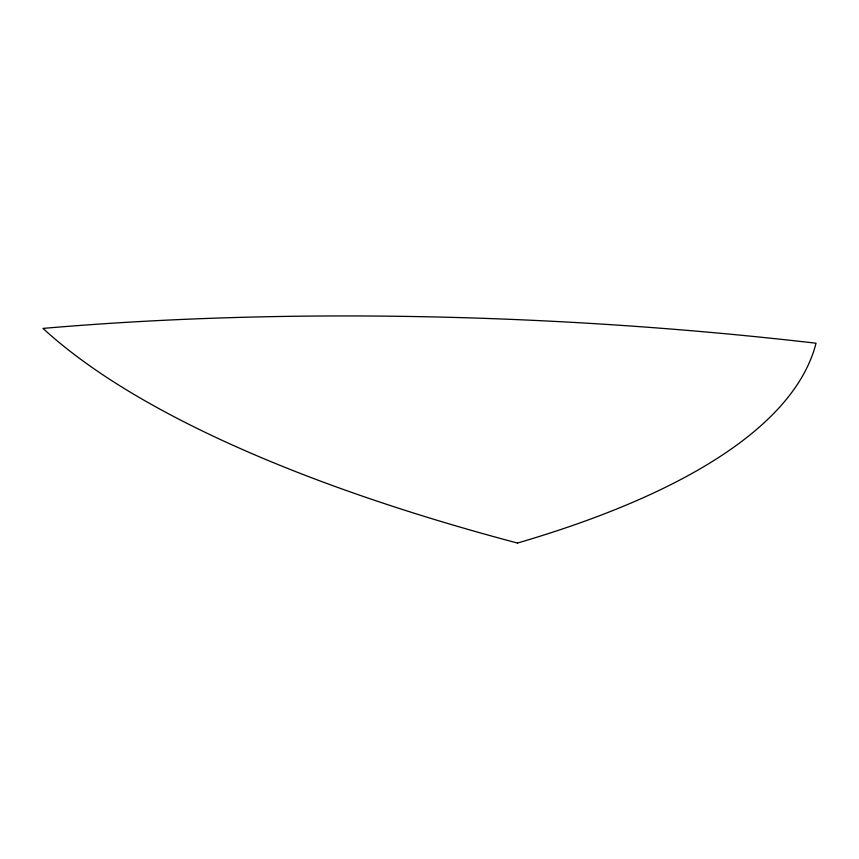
<?xml version="1.0" encoding="UTF-8"?>
<svg xmlns="http://www.w3.org/2000/svg" width="859" height="859" viewBox="0 0 859 859"><rect width="100%" height="100%" fill="white"/><g stroke="black" fill="none" stroke-linecap="round" stroke-linejoin="round"><path stroke-width="1.29" d="M517.505 543.06A1252.239 376.553 3.7 0 1 42.993 328.406A1252.239 376.553 3.7 0 1 816.039 343.213A1252.239 376.553 3.7 0 1 517.44 543.06"/></g></svg>
